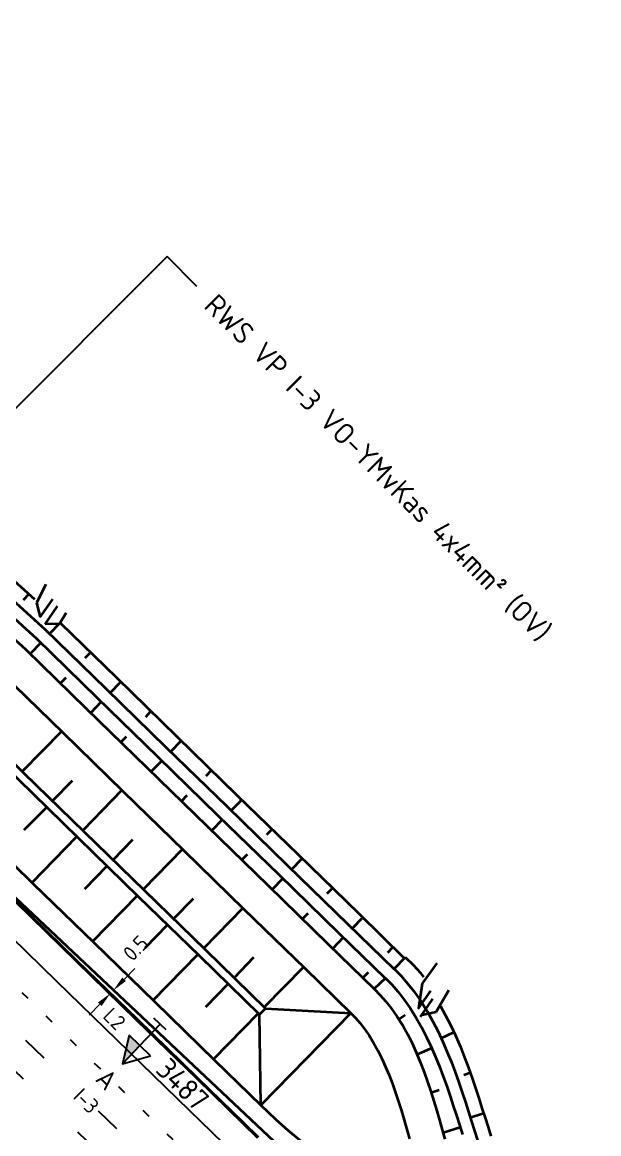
# Model space of a CAD drawing. Header units: metres. Extents: x 134219 to 139080, y 438661 to 444352.
# Drawn here: x 137916.7 to 137985, y 439851.1 to 439982.8 of the extents above; entities that cross this region are included whole.
import ezdxf
from ezdxf.enums import TextEntityAlignment as Align

# ---------------------------------------------------------------- set-up
doc = ezdxf.new("R2010")
doc.units = ezdxf.units.M
doc.linetypes.add('13strp', pattern=[4, 1, -3])
doc.linetypes.add('39strp', pattern=[12, 3, -9])
doc.layers.get('DEFPOINTS').update_dxf_attribs({"color": 193})
for name, color, linetype, lineweight in [('N-WE-KL-ET-T18', 1, 'Continuous', 18), ('N-WE-KL-ET-T25', 7, 'Continuous', 25), ('N-WE-KL-ET_LS_OV_ARMATUUR-S', 7, 'Continuous', 25), ('N-WE-KL-ET_LS_OV_ARMATUUR-T18', 1, 'Continuous', 25), ('N-WE-KL-ET_LS_OV_KABEL-G', 10, 'KL-LS-OV-N', 35), ('N-WE-KL-ET_LS_OV_KABEL-M', 7, 'Continuous', 18), ('N-WE-KL-ET_LS_OV_KABEL-T25', 7, 'Continuous', 25), ('Utd-ondergr-nw', 8, '13strp', 35)]:
    doc.layers.add(name, color=color, linetype=linetype, lineweight=lineweight)
doc.layers.add('N-WE-KL-ET_LS_OV_ARMATUUR-T25', color=2, linetype='Continuous')
doc.layers.add('Utd-weg-nw', color=8, linetype='Continuous')
doc.styles.add('ISO18', font='NLCS-ISO.ttf')
doc.styles.add('ISO25', font='NLCS-ISO.ttf')
doc.styles.add('NLCS-ISO', font='NLCS-ISO.ttf')
doc.styles.add('NLCS_18', font='NLCS-ISO.ttf', dxfattribs={"height": 1.8})
doc.styles.add('NLCS_25', font='NLCS-ISO.ttf', dxfattribs={"height": 2.5})
doc.linetypes.add('KL-LS-OV-N', pattern='A,4,-1,[103,NLCS.SHX,S=0.75,R=0,X=0,Y=0],-1,4,-1.5,["0V",Standard,S=1,R=0,X=0,Y=-0.5],-3', length=14.5)
doc.dimstyles.new('NLCS_t18_pijl_Dimension_l3_h1', dxfattribs={"dimtxt": 1.8, "dimasz": 1.8, "dimexe": 2, "dimexo": 2, "dimgap": 0.7, "dimtad": 1, "dimdec": 1, "dimzin": 0, "dimdsep": 46, "dimtxsty": 'NLCS_18', "dimcen": 2.5, "dimdle": 2, "dimclrd": 256, "dimclre": 256, "dimclrt": 256, "dimadec": 1, "dimazin": 0, "dimtfac": 1, "dimtdec": 1, "dimtofl": 0, "dimtmove": 1, "dimatfit": 0, "dimfxl": 0, "dimtolj": 1, "dimtzin": 0, "dimlwd": 18, "dimlwe": 18, "dimarcsym": 0})

# ---------------------------------------------------------------- blocks, each defined once
blk = doc.blocks.new('SKL-ET_OV_ARMATUUR_HD_NATRIUM_1x150W-SO (3)')
for points in [[(3.49, -1.76), (6.49, 0), (3.49, 1.76)], [(3.49, 1.76), (3.49, -1.76)], [(0, 1), (0, -1)], [(3.49, 0), (0, 0)], [(3.49, 0), (6.49, 0)]]:
    blk.add_lwpolyline(points)
blk.add_solid([(3.49, 0), (3.49, -1.76), (6.49, 0)])
at = {"layer": 'N-WE-KL-ET-T18', "linetype": 'ByBlock', "style": 'NLCS-ISO'}
blk.add_attdef('GROEPSNUMMER', text='', height=1.8, dxfattribs=at).set_placement((-2, -4), align=Align.RIGHT)
blk.add_attdef('FASE-AANSLUITING', (10, -4), '', height=1.8, dxfattribs=at)
at = {"layer": 'N-WE-KL-ET-T18', "linetype": 'ByBlock', "style": 'NLCS-ISO', "flags": 1}
for tag, p in [('TYPE_ARMATUUR', (7.76, -13.46)), ('TYPE_FABRIKAAT', (7.76, -17.24)), ('VERMOGEN_LAMP', (7.76, -21.02)), ('SPIEGELSTAND', (7.76, -24.81)), ('HOOGTE_LICHTMAST', (7.76, -28.59)), ('UITLEGGERHOEK', (7.76, -32.38)), ('TYPE_LICHTMAST', (7.76, -36.16)), ('BOTSVRIENDELIJK', (7.76, -39.95)), ('POSITIE_LICHTMAST', (7.76, -43.73)), ('KABELAANSLUITING', (7.76, -47.52)), ('VOEDINGSPUNT', (7.76, -51.3))]:
    blk.add_attdef(tag, p, '', height=1.8, dxfattribs=at)
at = {"layer": 'N-WE-KL-ET-T25', "linetype": 'ByBlock', "style": 'NLCS-ISO'}
blk.add_attdef('MASTNUMMER', text='', height=2.5, dxfattribs=at).set_placement((4, 4.31), align=Align.MIDDLE)
at = {"layer": 'N-WE-KL-ET-T25', "linetype": 'ByBlock', "style": 'NLCS-ISO', "flags": 1}
blk.add_attdef('TYPE_SYMBOOL', (7.76, -10.06), '', height=2.5, dxfattribs=at)
blk = doc.blocks.new('*D264')
at = {"layer": 'DEFPOINTS', "color": 0, "transparency": 16777216}
for p in [(137927.19, 439867.74), (137927.55, 439868.11), (137927.55, 439868.11)]:
    blk.add_point(p, dxfattribs=at)
at = {"layer": 'N-WE-KL-ET_LS_OV_KABEL-M', "linetype": 'Continuous', "lineweight": 18, "transparency": 16777216}
for p, q in [((137928.81, 439869.4), (137930.06, 439870.69)), ((137925.94, 439866.45), (137924.68, 439865.16))]:
    blk.add_line(p, q, dxfattribs=at)
at = {"layer": 'N-WE-KL-ET_LS_OV_KABEL-M', "lineweight": 18, "transparency": 16777216}
for p, q in [((137927.19, 439867.74), (137925.76, 439869.14)), ((137927.55, 439868.11), (137926.12, 439869.5))]:
    blk.add_line(p, q, dxfattribs=at)
at = {"layer": 'N-WE-KL-ET_LS_OV_KABEL-M', "transparency": 16777216}
for points in [[(137928.59, 439869.61), (137929.02, 439869.19), (137927.55, 439868.11)], [(137925.72, 439866.66), (137926.15, 439866.24), (137927.19, 439867.74)]]:
    blk.add_solid(points, dxfattribs=at)
at = {"layer": 'N-WE-KL-ET_LS_OV_KABEL-M', "transparency": 16777216, "insert": (137930.17, 439873.09), "char_height": 1.8, "attachment_point": 5, "rotation": 45.7374, "style": 'NLCS_18'}
blk.add_mtext('\\A1;0.5', dxfattribs=at)

msp = doc.modelspace()

# ---------------------------------------------------------------- linework, layer by layer
at = {"layer": 'N-WE-KL-ET_LS_OV_KABEL-G', "elevation": 1.03, "flags": 128}
msp.add_lwpolyline([(138117.8, 439691.6), (138115.63, 439693.28), (138114.24, 439694.01), (138099.89, 439706.6), (138098.96, 439707.43), (138086.81, 439718.48), (138055.29, 439748.08), (138035.23, 439765.71), (138035.25, 439765.71), (138025.84, 439774.41), (138022.29, 439777.18), (137997.26, 439801.48), (137982.03, 439816.19), (137952.9, 439844.66), (137950.81, 439846), (137947.25, 439849.56), (137871.11, 439921.25), (137871.64, 439921.57), (137872.2, 439921.27)], dxfattribs=at)
at = {"layer": 'N-WE-KL-ET_LS_OV_KABEL-T25'}
for p, q in [((137933.89, 439955.01), (137887.16, 439908.28)), ((137937.42, 439951.47), (137933.89, 439955.01))]:
    msp.add_line(p, q, dxfattribs=at)
at = {"layer": 'Utd-ondergr-nw', "linetype": 'Continuous'}
for p, q in [((137919.56, 439916.18), (137918.44, 439914)), ((137918.44, 439914), (137918.87, 439912.29)), ((137921.93, 439912.81), (137921.17, 439911.49)), ((137921.17, 439911.49), (137919.45, 439911.46)), ((137965.81, 439871.33), (137964.1, 439868.91)), ((137964.1, 439868.91), (137963.64, 439865.93)), ((137967.24, 439868.1), (137965.75, 439865.57)), ((137964.05, 439865.19), (137965.75, 439865.57))]:
    msp.add_line(p, q, dxfattribs=at)
at = {"layer": 'Utd-ondergr-nw', "linetype": 'Continuous', "flags": 128}
for points in [[(137845.2, 439977.91), (137852.63, 439971.2), (137860.06, 439964.49), (137867.48, 439957.78), (137874.91, 439951.08), (137882.34, 439944.37), (137889.77, 439937.66), (137897.19, 439930.96), (137904.62, 439924.25), (137912.05, 439917.54), (137919.47, 439910.83), (137926.64, 439903.86), (137933.8, 439896.88), (137940.96, 439889.9), (137948.12, 439882.92), (137955.28, 439875.94), (137960.72, 439870.63)], [(137844.16, 439976.83), (137851.58, 439970.12), (137859.01, 439963.42), (137866.44, 439956.71), (137873.86, 439950), (137881.29, 439943.3), (137888.72, 439936.59), (137896.15, 439929.88), (137903.57, 439923.17), (137911, 439916.47), (137918.43, 439909.76), (137925.59, 439902.78), (137932.75, 439895.8), (137939.91, 439888.82), (137947.07, 439881.84), (137954.23, 439874.86), (137959.68, 439869.56)], [(137842.9, 439975.54), (137850.33, 439968.84), (137857.75, 439962.13), (137865.18, 439955.42), (137872.61, 439948.71), (137880.04, 439942.01), (137887.46, 439935.3), (137894.89, 439928.59), (137902.32, 439921.88), (137909.74, 439915.18), (137917.17, 439908.47), (137924.33, 439901.49), (137931.49, 439894.51), (137938.66, 439887.53), (137945.82, 439880.55), (137952.98, 439873.57), (137958.42, 439868.27)], [(137847.54, 439965.97), (137854.96, 439959.26), (137862.39, 439952.56), (137869.82, 439945.85), (137877.24, 439939.14), (137884.67, 439932.43), (137892.1, 439925.73), (137899.52, 439919.02), (137906.95, 439912.31), (137914.38, 439905.61), (137921.54, 439898.63), (137928.7, 439891.65), (137935.86, 439884.67), (137943.02, 439877.69), (137950.19, 439870.71), (137955.63, 439865.41)], [(137842.81, 439961.12), (137850.24, 439954.42), (137857.68, 439947.72), (137865.12, 439941.03), (137872.56, 439934.33), (137879.99, 439927.63), (137887.43, 439920.94), (137894.87, 439914.24), (137902.3, 439907.54), (137909.74, 439900.85), (137916.9, 439893.87), (137924.06, 439886.89), (137931.23, 439879.91), (137938.39, 439872.93), (137945.55, 439865.95)], [(137849.55, 439953.7), (137856.98, 439947.01), (137864.42, 439940.31), (137871.86, 439933.62), (137879.29, 439926.92), (137886.73, 439920.22), (137894.17, 439913.53), (137901.61, 439906.83), (137909.04, 439900.13), (137916.21, 439893.15), (137923.37, 439886.17), (137930.53, 439879.19), (137937.69, 439872.21), (137944.85, 439865.24)], [(137844.24, 439948.26), (137851.68, 439941.57), (137859.12, 439934.87), (137866.55, 439928.17), (137873.99, 439921.48), (137881.43, 439914.78), (137888.86, 439908.08), (137896.3, 439901.39), (137903.74, 439894.69), (137910.9, 439887.71), (137918.06, 439880.73), (137925.22, 439873.75), (137932.39, 439866.77), (137939.55, 439859.79), (137944.99, 439854.49)], [(137849.59, 439939.42), (137857.02, 439932.72), (137864.46, 439926.02), (137871.9, 439919.33), (137879.33, 439912.63), (137886.77, 439905.93), (137894.21, 439899.24), (137901.65, 439892.54), (137908.81, 439885.56), (137915.97, 439878.58), (137923.13, 439871.6), (137930.29, 439864.62), (137937.45, 439857.64), (137942.9, 439852.34), (137944.61, 439850.66)], [(137849.63, 439939.47), (137857.07, 439932.77), (137864.51, 439926.07), (137871.95, 439919.38), (137879.38, 439912.68), (137886.82, 439905.98), (137894.26, 439899.29), (137901.69, 439892.59), (137908.86, 439885.61), (137916.02, 439878.63), (137923.18, 439871.65), (137930.34, 439864.67), (137937.5, 439857.69), (137942.94, 439852.39), (137944.66, 439850.71)], [(137895.58, 439934.84), (137898.45, 439932.24), (137905.88, 439925.54), (137913.3, 439918.83), (137918.19, 439914.42)], [(137916.91, 439914.36), (137917.51, 439915.03)], [(137919.99, 439910.33), (137921.23, 439911.64)], [(137921.24, 439911.62), (137927.89, 439905.14), (137935.05, 439898.16), (137942.21, 439891.19), (137949.38, 439884.21), (137956.54, 439877.23), (137961.98, 439871.92)], [(137918.93, 439909.27), (137917.69, 439907.96)], [(137924.2, 439907.48), (137924.83, 439908.13)], [(137921.9, 439905.12), (137921.27, 439904.47)], [(137927.16, 439903.35), (137928.41, 439904.64)], [(137926.11, 439902.27), (137924.85, 439900.98)], [(137931.37, 439900.5), (137931.99, 439901.15)], [(137921.39, 439898.77), (137916.75, 439894.02)], [(137929.06, 439898.14), (137928.43, 439897.49)], [(137934.32, 439896.37), (137935.57, 439897.66)], [(137933.27, 439895.29), (137932.01, 439894.01)], [(137938.53, 439893.52), (137939.15, 439894.17)], [(137922.65, 439892.9), (137920.33, 439890.53)], [(137928.55, 439891.79), (137923.92, 439887.04)], [(137936.22, 439891.16), (137935.6, 439890.52)], [(137916.98, 439887.09), (137919.64, 439889.81)], [(137941.48, 439889.39), (137942.74, 439890.68)], [(137940.43, 439888.31), (137939.18, 439887.03)], [(137945.69, 439886.54), (137946.32, 439887.19)], [(137917.91, 439880.88), (137923.22, 439886.32)], [(137929.81, 439885.92), (137927.5, 439883.55)], [(137935.71, 439884.81), (137931.08, 439880.06)], [(137943.38, 439884.18), (137942.76, 439883.54)], [(137948.64, 439882.41), (137949.9, 439883.7)], [(137924.15, 439880.11), (137926.8, 439882.83)], [(137947.59, 439881.34), (137946.34, 439880.05)], [(137925.07, 439873.9), (137930.38, 439879.34)], [(137952.85, 439879.56), (137953.48, 439880.21)], [(137936.98, 439878.95), (137934.66, 439876.57)], [(137942.88, 439877.83), (137938.24, 439873.08)], [(137950.55, 439877.2), (137949.92, 439876.56)], [(137955.8, 439875.43), (137957.06, 439876.72)], [(137931.31, 439873.13), (137933.96, 439875.85)], [(137954.76, 439874.36), (137953.5, 439873.07)], [(137960.01, 439872.58), (137960.64, 439873.23)], [(137932.24, 439866.92), (137937.54, 439872.36)], [(137944.14, 439871.97), (137941.82, 439869.59)], [(137960.76, 439870.66), (137962.11, 439872.03)], [(137962.1, 439872.03), (137963.03, 439871.11), (137963.9, 439870.16), (137964.27, 439869.64)], [(137950.04, 439870.86), (137945.4, 439866.1)], [(137957.71, 439870.22), (137957.08, 439869.58)], [(137960.76, 439870.66), (137961.59, 439869.8), (137962.37, 439868.9), (137963.09, 439867.98), (137963.92, 439866.81), (137964.67, 439865.62), (137965.35, 439864.42), (137965.98, 439863.21), (137966.55, 439862), (137967.07, 439860.79), (137967.56, 439859.59), (137968.01, 439858.39), (137968.44, 439857.19), (137968.84, 439856.01), (137969.22, 439854.84), (137969.59, 439853.69), (137969.94, 439852.56), (137970.29, 439851.45), (137970.63, 439850.36)], [(137938.47, 439866.15), (137941.12, 439868.87)], [(137959.75, 439869.54), (137958.43, 439868.27)], [(137959.71, 439869.59), (137960.49, 439868.78), (137961.21, 439867.94), (137961.89, 439867.08), (137962.67, 439865.98), (137963.38, 439864.86), (137964.03, 439863.72), (137964.62, 439862.56), (137965.17, 439861.4), (137965.68, 439860.24), (137966.15, 439859.07), (137966.59, 439857.9), (137967.01, 439856.73), (137967.4, 439855.57), (137967.78, 439854.42), (137968.15, 439853.28), (137968.5, 439852.15), (137968.85, 439851.04)], [(137958.43, 439868.27), (137959.14, 439867.54), (137959.8, 439866.78), (137960.42, 439865.99), (137961.14, 439864.97), (137961.79, 439863.92), (137962.39, 439862.85), (137962.93, 439861.75), (137963.44, 439860.65), (137963.9, 439859.53), (137964.33, 439858.4), (137964.74, 439857.26), (137965.11, 439856.12), (137965.47, 439854.98), (137965.81, 439853.84), (137966.14, 439852.71), (137966.46, 439851.58), (137966.77, 439850.46)], [(137966.25, 439866.24), (137966.81, 439865.19), (137967.47, 439863.92), (137968.07, 439862.66), (137968.62, 439861.41), (137969.12, 439860.16), (137969.59, 439858.93), (137970.03, 439857.71), (137970.42, 439856.5), (137970.8, 439855.31), (137971.17, 439854.14), (137971.54, 439853.01), (137971.89, 439851.89), (137972.23, 439850.81)], [(137939.4, 439859.94), (137944.7, 439865.38)], [(137955.63, 439865.41), (137956.19, 439864.83), (137956.72, 439864.23), (137957.21, 439863.59), (137957.8, 439862.76), (137958.34, 439861.89), (137958.85, 439860.97), (137959.33, 439860.03), (137959.77, 439859.05), (137960.19, 439858.05), (137960.58, 439857.02), (137960.95, 439855.97), (137961.31, 439854.9), (137961.65, 439853.81), (137961.97, 439852.72), (137962.29, 439851.61), (137962.61, 439850.5)], [(137962.1, 439865.15), (137961.33, 439864.65)], [(137966.35, 439862.43), (137967.85, 439863.13)], [(137965.24, 439861.25), (137963.51, 439860.48)], [(137969.01, 439858.08), (137969.8, 439858.36)], [(137966.11, 439856.27), (137965.17, 439855.94)], [(137944.99, 439854.49), (137945.86, 439853.66), (137946.74, 439852.84), (137948.24, 439851.51), (137949.76, 439850.22), (137951.32, 439848.95), (137952.9, 439847.7), (137954.49, 439846.47), (137956.09, 439845.24), (137957.69, 439844.03), (137959.3, 439842.81), (137960.9, 439841.58), (137962.49, 439840.35), (137964.06, 439839.1), (137965.61, 439837.82), (137967.13, 439836.52), (137968.62, 439835.18), (137970.08, 439833.81)], [(137969.79, 439853.05), (137971.37, 439853.54)], [(137968.6, 439851.84), (137966.56, 439851.21)]]:
    msp.add_lwpolyline(points, dxfattribs=at)
at = {"layer": 'Utd-ondergr-nw', "linetype": 'Continuous'}
for points in [[(137918.87, 439912.29), (137920.36, 439914.44)], [(137919.45, 439911.46), (137920.94, 439913.61)], [(137963.61, 439865.89), (137965.1, 439868.04)], [(137963.88, 439864.94), (137965.37, 439867.09)]]:
    msp.add_lwpolyline(points, dxfattribs=at)
at = {"layer": 'Utd-ondergr-nw', "linetype": 'Continuous', "flags": 128}
msp.add_lwpolyline([(137944.99, 439854.49), (137944.85, 439865.24), (137945.55, 439865.95), (137955.63, 439865.41), (137944.99, 439854.49)], close=True, dxfattribs=at)
at = {"layer": 'Utd-weg-nw', "linetype": '39strp', "flags": 128}
for points in [[(137358.55, 440406.61), (137364.09, 440401.22), (137371.25, 440394.24), (137378.41, 440387.26), (137385.57, 440380.28), (137392.73, 440373.3), (137399.9, 440366.32), (137407.06, 440359.34), (137414.22, 440352.36), (137421.38, 440345.38), (137428.54, 440338.4), (137435.7, 440331.42), (137442.86, 440324.44), (137450.03, 440317.46), (137457.19, 440310.48), (137464.35, 440303.5), (137471.51, 440296.52), (137478.67, 440289.55), (137485.83, 440282.57), (137492.99, 440275.59), (137500.16, 440268.61), (137507.32, 440261.63), (137514.48, 440254.65), (137521.64, 440247.67), (137528.8, 440240.69), (137535.96, 440233.71), (137543.13, 440226.73), (137550.29, 440219.75), (137557.45, 440212.77), (137564.61, 440205.79), (137568.83, 440201.67), (137571.77, 440198.81), (137578.93, 440191.83), (137586.09, 440184.85), (137593.26, 440177.87), (137600.42, 440170.89), (137607.58, 440163.91), (137614.74, 440156.94), (137621.9, 440149.96), (137629.06, 440142.98), (137636.22, 440136), (137643.39, 440129.02), (137650.55, 440122.04), (137657.71, 440115.06), (137664.87, 440108.08), (137672.03, 440101.1), (137679.19, 440094.12), (137686.35, 440087.14), (137693.52, 440080.16), (137700.68, 440073.18), (137707.84, 440066.2), (137715, 440059.22), (137715.57, 440058.66), (137722.16, 440052.24), (137729.32, 440045.26), (137736.49, 440038.28), (137743.65, 440031.3), (137750.81, 440024.32), (137757.97, 440017.35), (137765.13, 440010.37), (137772.29, 440003.39), (137779.45, 439996.41), (137786.62, 439989.43), (137793.78, 439982.45), (137800.94, 439975.47), (137808.1, 439968.49), (137815.26, 439961.51), (137822.42, 439954.53), (137829.58, 439947.55), (137836.75, 439940.57), (137843.91, 439933.59), (137851.07, 439926.61), (137858.23, 439919.63), (137865.39, 439912.65), (137872.55, 439905.67), (137879.71, 439898.69), (137886.88, 439891.71), (137894.04, 439884.74), (137901.2, 439877.76), (137908.36, 439870.78), (137915.52, 439863.8), (137922.68, 439856.82), (137929.85, 439849.84), (137935.29, 439844.53), (137937.01, 439842.86), (137944.17, 439835.88), (137951.33, 439828.9), (137958.49, 439821.92), (137961.55, 439818.94), (137965.65, 439814.95), (137972.8, 439807.99), (137979.97, 439801.03), (137987.14, 439794.09), (137994.32, 439787.15), (138001.5, 439780.22), (138008.69, 439773.29), (138015.89, 439766.38), (138020.23, 439762.21), (138023.1, 439759.46), (138030.32, 439752.54), (138037.54, 439745.62), (138044.76, 439738.7), (138051.98, 439731.78), (138059.19, 439724.86), (138066.41, 439717.94), (138073.36, 439711.28)], [(137356.11, 440404.11), (137361.65, 440398.71), (137368.81, 440391.73), (137375.97, 440384.75), (137383.13, 440377.77), (137390.29, 440370.79), (137397.45, 440363.81), (137404.61, 440356.83), (137411.78, 440349.85), (137418.94, 440342.87), (137426.1, 440335.9), (137433.26, 440328.92), (137440.42, 440321.94), (137447.58, 440314.96), (137454.74, 440307.98), (137461.91, 440301), (137469.07, 440294.02), (137476.23, 440287.04), (137483.39, 440280.06), (137490.55, 440273.08), (137497.71, 440266.1), (137504.87, 440259.12), (137512.04, 440252.14), (137519.2, 440245.16), (137526.36, 440238.18), (137533.52, 440231.2), (137540.68, 440224.22), (137547.84, 440217.24), (137555.01, 440210.26), (137562.17, 440203.29), (137566.39, 440199.17), (137569.33, 440196.31), (137576.49, 440189.33), (137583.65, 440182.35), (137590.81, 440175.37), (137597.97, 440168.39), (137605.14, 440161.41), (137612.3, 440154.43), (137619.46, 440147.45), (137626.62, 440140.47), (137633.78, 440133.49), (137640.94, 440126.51), (137648.1, 440119.53), (137655.27, 440112.55), (137662.43, 440105.57), (137669.59, 440098.59), (137676.75, 440091.61), (137683.91, 440084.63), (137691.07, 440077.65), (137698.23, 440070.67), (137705.4, 440063.7), (137712.56, 440056.72), (137713.13, 440056.16), (137719.72, 440049.74), (137726.88, 440042.76), (137734.04, 440035.78), (137741.2, 440028.8), (137748.37, 440021.82), (137755.53, 440014.84), (137762.69, 440007.86), (137769.85, 440000.88), (137777.01, 439993.9), (137784.17, 439986.92), (137791.33, 439979.94), (137798.5, 439972.96), (137805.66, 439965.98), (137812.82, 439959), (137819.98, 439952.02), (137827.14, 439945.04), (137834.3, 439938.06), (137841.46, 439931.09), (137848.63, 439924.11), (137855.79, 439917.13), (137862.95, 439910.15), (137870.11, 439903.17), (137877.27, 439896.19), (137884.43, 439889.21), (137891.59, 439882.23), (137898.76, 439875.25), (137905.92, 439868.27), (137913.08, 439861.29), (137920.24, 439854.31), (137927.4, 439847.33), (137932.84, 439842.03), (137934.56, 439840.35), (137941.73, 439833.37), (137948.89, 439826.39), (137956.05, 439819.41), (137959.11, 439816.43), (137963.21, 439812.44), (137970.37, 439805.48), (137977.53, 439798.52), (137984.71, 439791.57), (137991.89, 439784.63), (137999.07, 439777.7), (138006.27, 439770.77), (138013.47, 439763.85), (138017.81, 439759.69), (138020.68, 439756.93), (138027.9, 439750.01), (138035.12, 439743.09), (138042.34, 439736.17), (138049.55, 439729.25), (138056.77, 439722.33), (138063.99, 439715.41), (138070.94, 439708.75)], [(137353.67, 440401.6), (137359.2, 440396.2), (137366.36, 440389.22), (137373.53, 440382.25), (137380.69, 440375.27), (137387.85, 440368.29), (137395.01, 440361.31), (137402.17, 440354.33), (137409.33, 440347.35), (137416.49, 440340.37), (137423.66, 440333.39), (137430.82, 440326.41), (137437.98, 440319.43), (137445.14, 440312.45), (137452.3, 440305.47), (137459.46, 440298.49), (137466.62, 440291.51), (137473.79, 440284.53), (137480.95, 440277.55), (137488.11, 440270.57), (137495.27, 440263.59), (137502.43, 440256.61), (137509.59, 440249.63), (137516.76, 440242.66), (137523.92, 440235.68), (137531.08, 440228.7), (137538.24, 440221.72), (137545.4, 440214.74), (137552.56, 440207.76), (137559.72, 440200.78), (137563.95, 440196.66), (137566.89, 440193.8), (137574.05, 440186.82), (137581.21, 440179.84), (137588.37, 440172.86), (137595.53, 440165.88), (137602.69, 440158.9), (137609.85, 440151.92), (137617.02, 440144.94), (137624.18, 440137.96), (137631.34, 440130.98), (137638.5, 440124), (137645.66, 440117.02), (137652.82, 440110.05), (137659.98, 440103.07), (137667.15, 440096.09), (137674.31, 440089.11), (137681.47, 440082.13), (137688.63, 440075.15), (137695.79, 440068.17), (137702.95, 440061.19), (137710.12, 440054.21), (137710.69, 440053.65), (137717.28, 440047.23), (137724.44, 440040.25), (137731.6, 440033.27), (137738.76, 440026.29), (137745.92, 440019.31), (137753.08, 440012.33), (137760.25, 440005.35), (137767.41, 439998.37), (137774.57, 439991.39), (137781.73, 439984.41), (137788.89, 439977.44), (137796.05, 439970.46), (137803.21, 439963.48), (137810.38, 439956.5), (137817.54, 439949.52), (137824.7, 439942.54), (137831.86, 439935.56), (137839.02, 439928.58), (137846.18, 439921.6), (137853.34, 439914.62), (137860.51, 439907.64), (137867.67, 439900.66), (137874.83, 439893.68), (137881.99, 439886.7), (137889.15, 439879.72), (137896.31, 439872.74), (137903.47, 439865.76), (137910.64, 439858.78), (137917.8, 439851.8), (137924.96, 439844.82), (137930.4, 439839.52), (137932.12, 439837.85), (137939.28, 439830.87), (137946.44, 439823.89), (137953.61, 439816.91), (137956.66, 439813.93), (137960.76, 439809.93), (137967.93, 439802.97), (137975.1, 439796.01), (137982.27, 439789.06), (137989.45, 439782.11), (137996.64, 439775.18), (138003.84, 439768.25), (138011.05, 439761.33), (138015.39, 439757.16), (138018.26, 439754.41), (138025.48, 439747.49), (138032.69, 439740.57), (138039.91, 439733.65), (138047.13, 439726.73), (138054.35, 439719.81), (138061.57, 439712.88), (138068.51, 439706.22)]]:
    msp.add_lwpolyline(points, dxfattribs=at)
at = {"layer": 'Utd-weg-nw', "linetype": '13strp', "flags": 128}
msp.add_lwpolyline([(137825.02, 439957.2), (137832.18, 439950.22), (137839.35, 439943.24), (137846.51, 439936.26), (137853.67, 439929.28), (137860.83, 439922.3), (137867.99, 439915.32), (137875.15, 439908.34), (137882.31, 439901.36), (137889.48, 439894.38), (137896.64, 439887.4), (137903.8, 439880.42), (137910.96, 439873.44), (137918.12, 439866.46), (137925.28, 439859.48), (137932.44, 439852.51), (137937.89, 439847.2), (137939.61, 439845.53), (137946.77, 439838.55), (137953.93, 439831.57), (137961.09, 439824.59), (137964.15, 439821.61), (137968.25, 439817.62), (137975.4, 439810.66), (137982.56, 439803.71), (137989.73, 439796.77), (137996.9, 439789.83), (138004.09, 439782.9), (138011.28, 439775.98), (138018.47, 439769.06), (138022.81, 439764.9), (138025.68, 439762.15), (138032.9, 439755.23), (138040.12, 439748.31), (138047.34, 439741.39), (138054.55, 439734.47), (138061.77, 439727.55), (138068.99, 439720.63), (138075.94, 439713.97)], dxfattribs=at)
at = {"layer": 'Utd-weg-nw', "linetype": 'Continuous', "flags": 128}
msp.add_lwpolyline([(137847.25, 439937.02), (137854.68, 439930.32), (137862.12, 439923.63), (137869.56, 439916.93), (137877, 439910.23), (137884.43, 439903.54), (137891.87, 439896.84), (137899.31, 439890.14), (137906.47, 439883.16), (137913.63, 439876.18), (137920.79, 439869.2), (137927.95, 439862.22), (137935.11, 439855.24), (137940.56, 439849.94)], dxfattribs=at)

# ---------------------------------------------------------------- block references
at = {"layer": 'N-WE-KL-ET_LS_OV_ARMATUUR-S'}
ref = msp.add_blockref('SKL-ET_OV_ARMATUUR_HD_NATRIUM_1x150W-SO (3)', (137933.07, 439864.1, 1.13), dxfattribs=dict(at, rotation=226.5773831386719))
ref.add_attrib('MASTNUMMER', '3487', (137932.41, 439858.53, 1.13), dxfattribs={"layer": 'N-WE-KL-ET_LS_OV_ARMATUUR-T25', "height": 2.5, "rotation": 314.9988, "style": 'ISO25'})
ref.add_attrib('TYPE_SYMBOOL', 'A', (137925.28, 439857.46, 1.13), dxfattribs={"layer": 'N-WE-KL-ET_LS_OV_ARMATUUR-T25', "height": 2.25, "rotation": 314.9988, "style": 'ISO25'})
ref.add_attrib('FASE-AANSLUITING_1', 'L2', (137926.18, 439864.93, 1.13), dxfattribs={"layer": 'N-WE-KL-ET_LS_OV_ARMATUUR-T18', "height": 1.8, "rotation": 314.9988, "style": 'ISO18'})
ref.add_attrib('GROEPSNUMMER', 'I-3', (137922.66, 439855.4, 1.13), dxfattribs={"layer": 'N-WE-KL-ET_LS_OV_ARMATUUR-T18', "height": 1.8, "rotation": 314.9988, "style": 'ISO18'})

# ---------------------------------------------------------------- texts
at = {"layer": 'N-WE-KL-ET_LS_OV_KABEL-T25', "style": 'NLCS_25'}
msp.add_text('RWS VP I-3 VO-YMvKas 4x4mm² (OV)', height=2.5, rotation=314.9988, dxfattribs=at).set_placement((137938.99, 439949.91), align=Align.MIDDLE_LEFT)

# ---------------------------------------------------------------- dimensions: what is measured, and where the dimension line sits
at = {"layer": 'N-WE-KL-ET_LS_OV_KABEL-M'}
dim = msp.add_linear_dim(base=(137927.55, 439868.11), p1=(137927.19, 439867.74), p2=(137927.55, 439868.11), angle=45.7374, dimstyle='NLCS_t18_pijl_Dimension_l3_h1', dxfattribs=at)
dim.commit()
dim.dimension.update_dxf_attribs({"geometry": '*D264', "text_midpoint": (137931.32, 439871.97), "dimtype": 161})

doc.saveas('drawing.dxf')
